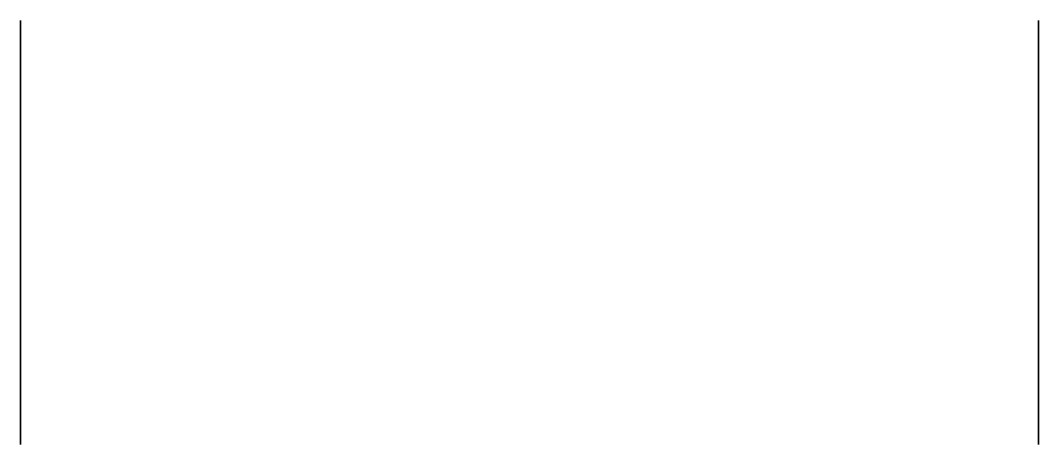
# Model space of a CAD drawing. Header units: inches. Extents: x 0 to 12, y -2.5 to 2.5.
import ezdxf

# ---------------------------------------------------------------- set-up
doc = ezdxf.new("R2010")
doc.units = ezdxf.units.IN
doc.header["$MEASUREMENT"] = 0
doc.layers.add('0_PIPE_INSULATION', color=3, linetype='Continuous', plot=False)

# ---------------------------------------------------------------- blocks, each defined once
blk = doc.blocks.new('*U7')
at = {"extrusion": (-1, 0, 6.12323e-17)}
blk.add_circle((0, 0), 0.525, dxfattribs=at)
at = {"extrusion": (1, 0, -1.83697e-16)}
blk.add_circle((0, 0, 12), 0.525, dxfattribs=at)
at = {"layer": '0_PIPE_INSULATION', "extrusion": (-1, 0, 6.12323e-17)}
blk.add_circle((0, 0), 2.5, dxfattribs=at)
at = {"layer": '0_PIPE_INSULATION', "extrusion": (1, 0, -1.83697e-16)}
blk.add_circle((0, 0, 12), 2.5, dxfattribs=at)

msp = doc.modelspace()

# ---------------------------------------------------------------- block references
msp.add_blockref('*U7', (0, 0))

doc.saveas('drawing.dxf')
